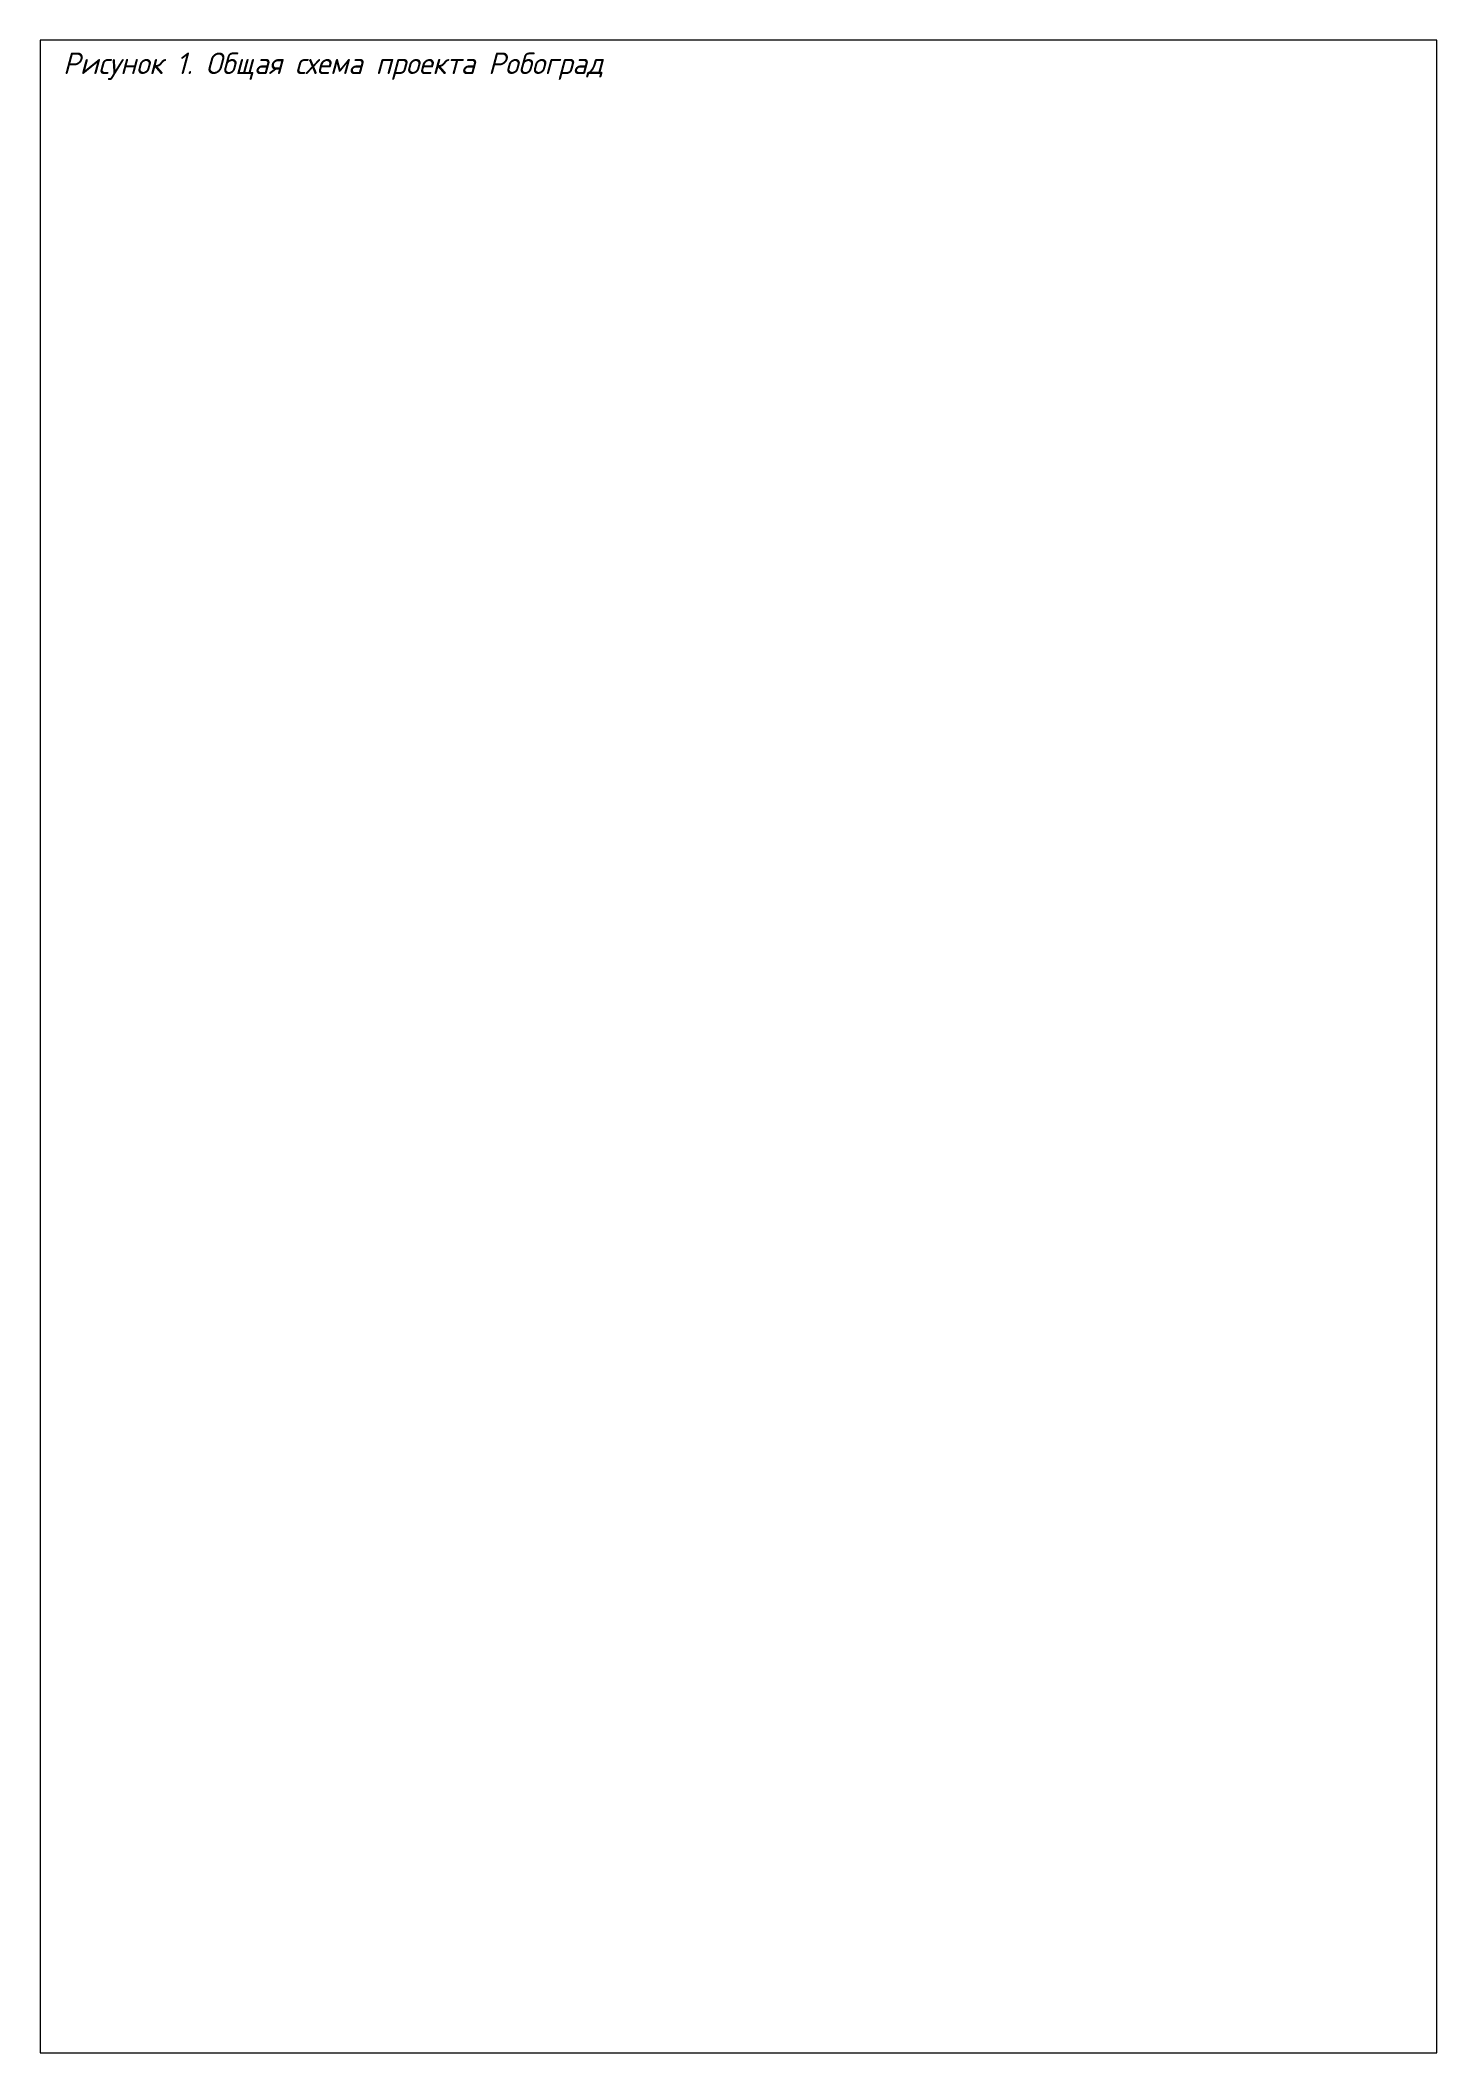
# Paper-space layout 'общая схема' of a CAD drawing. Header units: millimetres. Extents: x 13 to 403, y 12 to 574.
import ezdxf

# ---------------------------------------------------------------- set-up
doc = ezdxf.new("R2010")
doc.units = ezdxf.units.MM
doc.styles.add('GOST-2.304_Type-B_italic', font='GOST Common Italic.ttf')

psp = doc.layouts.new('общая схема')

# ---------------------------------------------------------------- viewports
at = {"layer": '0', "view_target_point": (2243449.06, 380847.38)}
vp = psp.add_viewport(center=(208.06, 293.37), size=(390.01, 561.87), view_center_point=(454.3, -981.89), view_height=5089.095, dxfattribs=at)
vp.frozen_layers = ['0']

# ---------------------------------------------------------------- next in the draw order: texts
at = {"insert": (19.41, 570.86), "char_height": 6, "attachment_point": 1, "style": 'GOST-2.304_Type-B_italic', "bg_fill": 3, "box_fill_scale": 1.5, "bg_fill_color": 256, "bg_fill_transparency": 0}
psp.add_mtext_dynamic_manual_height_columns('Рисунок 1. Общая схема проекта Робоград', width=376.992, gutter_width=12.5, heights=[0], dxfattribs=at)

doc.saveas('drawing.dxf')
